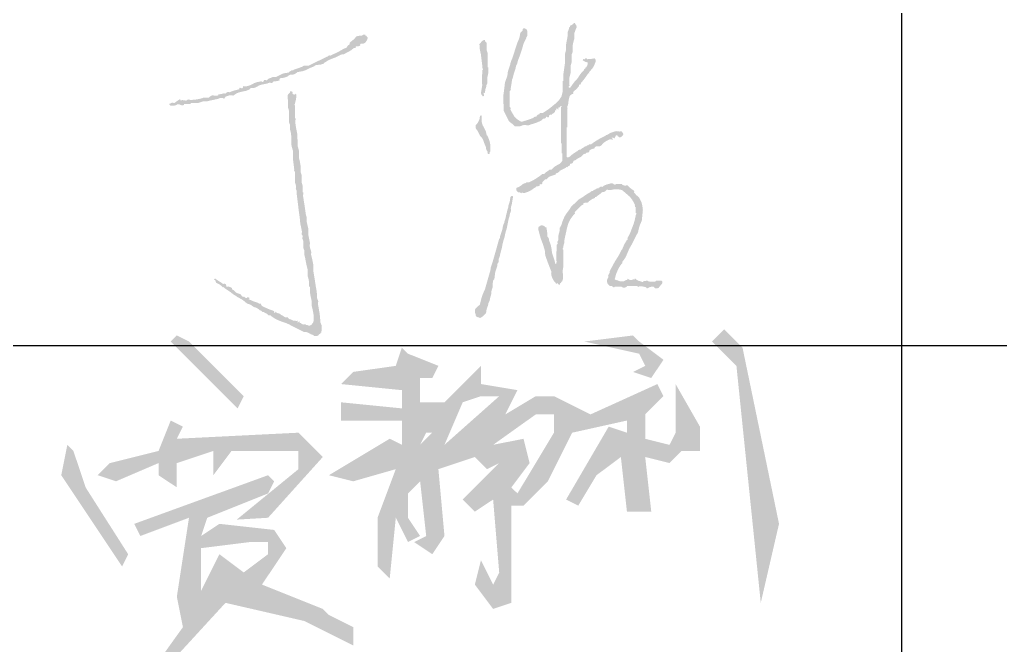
# Model space of a CAD drawing. Extents: x 84552 to 1115094, y -331058 to 102248.
# Drawn here: x 86682 to 87650, y 58136 to 58753 of the extents above; entities that cross this region are included whole.
import ezdxf

# ---------------------------------------------------------------- set-up
doc = ezdxf.new("R2010")
doc.units = 0
doc.header["$LTSCALE"] = 1000
doc.header["$MEASUREMENT"] = 0

msp = doc.modelspace()

# ---------------------------------------------------------------- hatches: boundary and pattern name
h = msp.add_hatch(color=256)
h.dxf.hatch_style = 1
h.paths.add_polyline_path([(86938.65, 58693.38), (86938.48, 58694.27), (86938.63, 58694.87), (86939.2, 58695.56), (86942.32, 58695.91), (86943.9, 58696.31), (86946.82, 58697.47), (86948.06, 58698.57), (86948.98, 58698.97), (86950.63, 58699.1), (86952.35, 58699.27), (86953.25, 58699.57), (86954.72, 58700.46), (86955.35, 58700.76), (86955.65, 58701), (86956.08, 58701.55), (86961.49, 58702.57), (86964.2, 58703.47), (86969.15, 58705.91), (86971.44, 58706.74), (86972.56, 58707.29), (86974.59, 58708.63), (86976.34, 58708.75), (86977.21, 58708.81), (86978.95, 58708.9), (86980.22, 58709.36), (86980.88, 58709.53), (86982.22, 58709.72), (86982.14, 58710.41), (86982.61, 58711.01), (86983.31, 58711.08), (86985.78, 58712.73), (86987.11, 58713.45), (86989.84, 58714.62), (86991.34, 58715.23), (86992.11, 58715.51), (86993.65, 58715.98), (86996.05, 58717.19), (86997.24, 58717.79), (86999.64, 58718.98), (87001.47, 58719.07), (87002.45, 58719.37), (87004, 58720.34), (87007.44, 58722.1), (87009.1, 58723.15), (87012.17, 58725.51), (87012.82, 58725.51), (87013.15, 58725.51), (87013.8, 58725.51), (87013.72, 58726.2), (87013.87, 58726.65), (87014.35, 58727.15), (87015.89, 58727.09), (87016.7, 58727.21), (87018.16, 58727.69), (87017.97, 58728.68), (87018.79, 58729.63), (87019.79, 58729.6), (87021.31, 58729.69), (87022.15, 58730.01), (87023.33, 58730.96), (87024.28, 58732.14), (87024.68, 58732.82), (87025.24, 58734.23), (87025.48, 58735.2), (87025.33, 58735.9), (87024.69, 58736.68), (87024.34, 58737.32), (87023.78, 58737.59), (87023.06, 58737.49), (87023.06, 58737.93), (87023.06, 58738.15), (87023.06, 58738.58), (87021.93, 58738.74), (87021.19, 58738.52), (87020.34, 58737.77), (87018.03, 58737.58), (87016.88, 58737.41), (87014.62, 58736.95), (87012.08, 58734.25), (87010.71, 58732.99), (87007.81, 58730.69), (87007.9, 58729.57), (87007.45, 58728.75), (87006.45, 58728.24), (87005.76, 58727.48), (87005.47, 58727.01), (87005.09, 58726.06), (87001.52, 58724.37), (86999.77, 58723.44), (86996.38, 58721.43), (86993.31, 58720.04), (86991.79, 58719.33), (86988.75, 58717.89), (86987.63, 58718.05), (86986.88, 58717.82), (86986.03, 58717.07), (86978.61, 58713.51), (86974.9, 58711.72), (86967.51, 58708.09), (86966.42, 58708.08), (86965.87, 58708.02), (86964.79, 58707.82), (86963.37, 58708.12), (86962.39, 58707.9), (86961.25, 58707), (86958.53, 58706.01), (86957.17, 58705.52), (86954.44, 58704.55), (86953.48, 58704.38), (86952.98, 58704.13), (86952.27, 58703.46), (86950.89, 58703.37), (86950.15, 58703.12), (86949, 58702.37), (86948.25, 58701.97), (86947.89, 58701.68), (86947.36, 58701.01), (86944.94, 58700.79), (86943.72, 58700.57), (86941.37, 58699.92), (86938.76, 58698.62), (86937.45, 58697.97), (86934.84, 58696.65), (86932.87, 58696.94), (86931.71, 58696.74), (86929.94, 58695.84), (86928.21, 58695.3), (86927.33, 58694.74), (86926.13, 58693.38), (86924.88, 58693.8), (86924.15, 58693.87), (86922.86, 58693.66), (86923.19, 58693.57), (86923.35, 58693.11), (86923.13, 58692.84), (86922.5, 58692.08), (86921.46, 58691.96), (86920.68, 58692.57), (86916.16, 58691.65), (86913.9, 58690.86), (86909.79, 58688.76), (86907.48, 58687.93), (86906.24, 58687.65), (86903.8, 58687.39), (86903.77, 58687.64), (86903.46, 58687.79), (86903.25, 58687.67), (86902.72, 58687.42), (86902.5, 58686.85), (86902.71, 58686.31), (86901.77, 58685.75), (86901.02, 58685.68), (86899.99, 58686.03), (86899.57, 58686.19), (86899.2, 58686.09), (86898.9, 58685.76), (86898.9, 58685.32), (86898.9, 58685.11), (86898.9, 58684.67), (86894.91, 58683.7), (86892.94, 58683.1), (86889.1, 58681.68), (86888.06, 58682.03), (86887.32, 58681.96), (86886.37, 58681.4), (86885.53, 58680.64), (86884.77, 58680.42), (86883.65, 58680.59), (86881.69, 58680.13), (86880.71, 58679.91), (86878.75, 58679.5), (86878.63, 58679.71), (86878.45, 58679.8), (86878.2, 58679.77), (86878.2, 58679.33), (86878.2, 58679.12), (86878.2, 58678.68), (86876.51, 58678.26), (86875.58, 58678.2), (86873.85, 58678.41), (86872.81, 58678.77), (86872.07, 58678.69), (86871.13, 58678.14), (86870.14, 58677.68), (86869.66, 58677.32), (86868.95, 58676.5), (86867.85, 58676.49), (86867.3, 58676.44), (86866.22, 58676.23), (86864.49, 58676.48), (86863.49, 58676.36), (86861.87, 58675.69), (86857.56, 58674.77), (86855.36, 58674.44), (86850.98, 58674.05), (86849.31, 58674.59), (86848.11, 58674.44), (86846.62, 58673.51), (86845.08, 58673.61), (86844.31, 58673.72), (86842.81, 58674.05), (86842.02, 58673.67), (86841.49, 58673.61), (86840.63, 58673.78), (86840.8, 58674.2), (86840.7, 58674.58), (86840.36, 58674.87), (86838.11, 58673.45), (86837.02, 58672.68), (86834.91, 58671.06), (86833.18, 58671.38), (86832.15, 58671.25), (86830.55, 58670.51), (86830.08, 58670.41), (86829.8, 58669.86), (86830.01, 58669.42), (86830.45, 58668.99), (86830.66, 58668.77), (86831.1, 58668.33), (86833.18, 58668.31), (86834.24, 58668.42), (86836.27, 58668.88), (86837.99, 58669.84), (86839.37, 58669.92), (86841.17, 58669.15), (86842.41, 58668.7), (86843.3, 58668.78), (86844.44, 58669.42), (86844.44, 58669.64), (86844.44, 58669.75), (86844.44, 58669.97), (86846.84, 58669.97), (86848.04, 58669.97), (86850.43, 58669.97), (86850.87, 58670.4), (86851.09, 58670.62), (86851.52, 58671.06), (86854.24, 58671.06), (86855.61, 58671.06), (86858.33, 58671.06), (86860.29, 58671.71), (86861.27, 58672.04), (86863.23, 58672.69), (86865.97, 58672.65), (86867.38, 58672.82), (86870.04, 58673.51), (86873.09, 58674.13), (86874.62, 58674.46), (86877.66, 58675.14), (86879.72, 58675.91), (86880.91, 58676.09), (86883.11, 58675.96), (86883.26, 58675.54), (86883.86, 58675.39), (86884.19, 58675.69), (86884.63, 58676.34), (86884.85, 58676.67), (86885.28, 58677.32), (86886.92, 58677.86), (86887.73, 58678.14), (86889.37, 58678.68), (86890.79, 58678.72), (86891.51, 58678.67), (86892.91, 58678.41), (86896.4, 58680.65), (86898.41, 58681.51), (86902.44, 58682.49), (86905.01, 58682.99), (86906.29, 58683.38), (86908.7, 58684.4), (86909.25, 58684.94), (86909.52, 58685.22), (86910.06, 58685.76), (86912.62, 58685.85), (86913.96, 58686.14), (86916.32, 58687.12), (86918.15, 58688.25), (86919.17, 58688.7), (86921.23, 58689.3), (86923.4, 58689.74), (86924.49, 58689.95), (86926.67, 58690.39), (86928.07, 58691.03), (86928.96, 58691.16), (86930.48, 58690.93), (86931.41, 58691.08), (86931.95, 58691.47), (86932.39, 58692.3), (86934.92, 58692.57), (86936.18, 58692.79)])
h.paths.add_polyline_path([(86955.24, 58644.8), (86954.72, 58647.64), (86954.27, 58650.88), (86954.22, 58652.55), (86954.44, 58655.81), (86954.23, 58655.81), (86953.9, 58655.81), (86953.9, 58661.04), (86953.9, 58663.65), (86953.9, 58668.88), (86953.48, 58669.03), (86953.33, 58669.63), (86953.63, 58669.97), (86954.42, 58672.98), (86954.75, 58674.51), (86955.26, 58677.59), (86955.27, 58678.7), (86955.15, 58679.29), (86954.72, 58680.31), (86953.81, 58679.52), (86952.75, 58679.42), (86951.72, 58680.04), (86951.39, 58680.13), (86951.23, 58680.59), (86951.45, 58680.86), (86951.45, 58681.64), (86951.09, 58682.19), (86950.36, 58682.49), (86949.62, 58682.72), (86949.1, 58682.64), (86948.45, 58682.22), (86948.79, 58682.14), (86948.94, 58681.67), (86948.73, 58681.4), (86948.02, 58680.49), (86947.63, 58680.05), (86946.82, 58679.23), (86946.5, 58678.18), (86946.44, 58677.59), (86946.55, 58676.5), (86946.99, 58672.82), (86947.04, 58670.94), (86946.82, 58667.25), (86947.26, 58665.72), (86947.47, 58664.96), (86947.91, 58663.43), (86947.91, 58658.86), (86947.91, 58656.57), (86947.91, 58652), (86948.35, 58650.91), (86948.56, 58650.36), (86949, 58649.27), (86948.82, 58646.21), (86948.99, 58644.6), (86949.82, 58641.65), (86950.25, 58637.31), (86950.31, 58635.11), (86950.09, 58630.76), (86950.63, 58628.12), (86950.96, 58626.81), (86951.72, 58624.22), (86951.72, 58621.17), (86951.72, 58619.65), (86951.72, 58616.6), (86951.83, 58615.73), (86951.88, 58615.29), (86951.99, 58614.42), (86952.43, 58610.94), (86952.65, 58609.19), (86953.08, 58605.71), (86952.88, 58604.59), (86953.12, 58603.81), (86953.9, 58602.99), (86953.9, 58598.85), (86953.9, 58596.78), (86953.9, 58592.64), (86954.34, 58591.11), (86954.55, 58590.35), (86954.99, 58588.83), (86954.64, 58587.11), (86954.77, 58586.05), (86955.53, 58584.47), (86955.53, 58583.16), (86955.53, 58582.51), (86955.53, 58581.2), (86955.64, 58580.33), (86955.7, 58579.9), (86955.81, 58579.03), (86956.24, 58575.54), (86956.46, 58573.8), (86956.89, 58570.31), (86957.11, 58568.35), (86957.22, 58567.37), (86957.44, 58565.41), (86957.88, 58562.36), (86958.09, 58560.84), (86958.53, 58557.79), (86958.92, 58553.4), (86959.25, 58551.21), (86960.16, 58546.9), (86960.6, 58544.76), (86960.65, 58543.62), (86960.43, 58541.45), (86960.87, 58540.8), (86961.09, 58540.47), (86961.52, 58539.82), (86961.13, 58537.88), (86961.26, 58536.72), (86962.07, 58534.92), (86962.07, 58532.08), (86962.07, 58530.67), (86962.07, 58527.84), (86962.5, 58526.75), (86962.72, 58526.2), (86963.16, 58525.11), (86963.07, 58522.05), (86963.24, 58520.47), (86963.97, 58517.49), (86964.81, 58512.89), (86965.3, 58510.59), (86966.42, 58506.05), (86966.42, 58503.66), (86966.42, 58502.46), (86966.42, 58500.06), (86967.31, 58496.87), (86967.59, 58495.2), (86967.79, 58491.89), (86967.61, 58490.77), (86967.84, 58490.02), (86968.6, 58489.17), (86968.6, 58486.99), (86968.6, 58485.9), (86968.6, 58483.73), (86969.24, 58480.46), (86969.57, 58478.82), (86970.24, 58475.56), (86970.15, 58472.49), (86970.32, 58470.91), (86971.05, 58467.93), (86971.9, 58463.74), (86972.18, 58461.59), (86972.41, 58457.31), (86972.02, 58455.06), (86971.46, 58453.87), (86969.96, 58452.14), (86968.56, 58451.3), (86967.38, 58451.22), (86965.88, 58451.87), (86965.15, 58451.89), (86964.7, 58452.11), (86964.25, 58452.69), (86962.63, 58452.38), (86961.64, 58452.51), (86960.16, 58453.23), (86959.67, 58453.85), (86959, 58454.04), (86958.26, 58453.77), (86958.53, 58454.38), (86958.44, 58454.93), (86957.98, 58455.41), (86957.44, 58454.86), (86957.17, 58454.59), (86956.62, 58454.05), (86956.52, 58454.81), (86956.46, 58455.19), (86956.3, 58456.31), (86955.68, 58455.94), (86954.93, 58455.87), (86953.9, 58456.22), (86952.31, 58456.23), (86951.44, 58456.48), (86950.09, 58457.31), (86948.51, 58457.65), (86947.69, 58458.09), (86946.55, 58459.22), (86946.46, 58459.55), (86946, 58459.71), (86945.73, 58459.49), (86944.22, 58459.57), (86943.37, 58459.9), (86942.19, 58460.85), (86940.44, 58461.74), (86939.6, 58462.3), (86938.11, 58463.58), (86936.97, 58463.54), (86936.31, 58463.74), (86935.38, 58464.39), (86934.95, 58464.83), (86934.73, 58465.05), (86934.3, 58465.48), (86934.3, 58464.94), (86934.3, 58464.67), (86934.3, 58464.12), (86933.86, 58464.12), (86933.64, 58464.12), (86933.21, 58464.12), (86932.99, 58464.67), (86933.22, 58465.23), (86933.75, 58465.48), (86928.88, 58467.23), (86926.47, 58468.21), (86921.77, 58470.38), (86920.93, 58471.2), (86920.57, 58471.74), (86920.14, 58472.83), (86918.86, 58472.91), (86918.17, 58473.17), (86917.14, 58473.92), (86913.45, 58475.06), (86911.63, 58475.78), (86908.16, 58477.46), (86908.69, 58477.71), (86908.91, 58478.28), (86908.7, 58478.82), (86907.9, 58479.2), (86907.38, 58479.26), (86906.52, 58479.1), (86906.42, 58478.62), (86905.87, 58478.35), (86905.43, 58478.55), (86904.68, 58478.95), (86904.33, 58479.25), (86903.8, 58479.91), (86902.83, 58479.67), (86902.13, 58479.82), (86901.35, 58480.46), (86900.51, 58481.76), (86899.79, 58482.34), (86898.35, 58482.91), (86896.66, 58483.39), (86895.81, 58483.87), (86894.54, 58485.09), (86893.65, 58486.07), (86893.05, 58486.49), (86891.82, 58486.99), (86891.73, 58488.02), (86891.34, 58488.64), (86890.46, 58489.17), (86889.45, 58489.41), (86888.95, 58489.57), (86888.01, 58489.99), (86887.15, 58489.81), (86886.62, 58489.88), (86885.83, 58490.26), (86886, 58491.14), (86885.85, 58491.74), (86885.28, 58492.44), (86884.64, 58492.58), (86884.31, 58492.63), (86883.65, 58492.71), (86883.09, 58492.31), (86882.23, 58492.6), (86882.02, 58493.26), (86879.56, 58494.68), (86878.36, 58495.44), (86876.03, 58497.07), (86875.48, 58497.61), (86874.49, 58497.47), (86874.12, 58496.8), (86873.91, 58496.68), (86873.81, 58496.49), (86873.85, 58496.25), (86874.53, 58496.33), (86874.98, 58496.18), (86875.48, 58495.71), (86875.71, 58494.4), (86876.23, 58493.64), (86877.39, 58492.98), (86879.64, 58491.75), (86880.72, 58490.96), (86882.56, 58489.17), (86883.28, 58489.3), (86883.86, 58489.01), (86884.19, 58488.35), (86888.01, 58485.91), (86889.87, 58484.6), (86893.45, 58481.82), (86894.85, 58481.11), (86895.53, 58480.66), (86896.72, 58479.64), (86900.9, 58477.46), (86902.9, 58476.12), (86906.52, 58473.11), (86908.44, 58472.54), (86909.39, 58472.15), (86911.15, 58471.2), (86912.36, 58470.14), (86913.14, 58469.72), (86914.69, 58469.29), (86916.56, 58468.45), (86917.47, 58467.89), (86919.05, 58466.57), (86920.26, 58466.04), (86920.85, 58465.63), (86921.77, 58464.67), (86922.52, 58464.93), (86923.18, 58464.74), (86923.68, 58464.12), (86925.49, 58463.37), (86926.37, 58462.78), (86927.76, 58461.4), (86928.89, 58461.55), (86929.63, 58461.33), (86930.48, 58460.58), (86934.17, 58458.11), (86936.17, 58457.05), (86940.29, 58455.41), (86945.22, 58453.7), (86947.64, 58452.65), (86952.27, 58450.23), (86956.41, 58448.18), (86958.48, 58447.14), (86962.61, 58445.06), (86964.15, 58445.12), (86964.96, 58445), (86966.42, 58444.52), (86967.77, 58443.83), (86968.43, 58443.45), (86969.69, 58442.61), (86970.9, 58442.43), (86971.55, 58442.1), (86972.41, 58441.25), (86974.25, 58440.91), (86975.34, 58441.03), (86977.04, 58441.79), (86977.44, 58442.58), (86978.07, 58442.94), (86978.95, 58442.88), (86978.82, 58443.6), (86979.12, 58444.18), (86979.77, 58444.52), (86980.21, 58447.32), (86980.27, 58448.77), (86980.04, 58451.6), (86979.6, 58452.69), (86979.39, 58453.23), (86978.95, 58454.32), (86978.46, 58460.45), (86978.08, 58463.51), (86977.04, 58469.57), (86976.61, 58471.93), (86976.56, 58473.17), (86976.77, 58475.56), (86976.34, 58476.65), (86976.12, 58477.19), (86975.68, 58478.28), (86975.44, 58483.1), (86975.16, 58485.51), (86974.32, 58490.26), (86973.4, 58496.37), (86972.91, 58499.42), (86971.87, 58505.51), (86971.87, 58507.9), (86971.87, 58509.1), (86971.87, 58511.5), (86971.12, 58515.45), (86970.69, 58517.41), (86969.69, 58521.3), (86969.87, 58523.71), (86969.69, 58525.01), (86968.88, 58527.29), (86968.44, 58529.43), (86968.39, 58530.57), (86968.6, 58532.74), (86967.96, 58536.01), (86967.64, 58537.64), (86966.97, 58540.91), (86966.97, 58543.3), (86966.97, 58544.5), (86966.97, 58546.9), (86966.33, 58549.73), (86966, 58551.15), (86965.34, 58553.97), (86965.48, 58556.82), (86965.31, 58558.32), (86964.52, 58561.05), (86963.7, 58566.94), (86963.27, 58569.88), (86962.34, 58575.76), (86961.9, 58578.56), (86961.84, 58580.01), (86962.07, 58582.84), (86961.85, 58582.84), (86961.52, 58582.84), (86961.52, 58585.23), (86961.52, 58586.43), (86961.52, 58588.83), (86961.09, 58590.35), (86960.87, 58591.11), (86960.43, 58592.64), (86960.43, 58595.47), (86960.43, 58596.89), (86960.43, 58599.72), (86960, 58601.03), (86959.78, 58601.68), (86959.35, 58602.99), (86959.35, 58605.38), (86959.35, 58606.58), (86959.35, 58608.98), (86958.83, 58612.27), (86958.5, 58613.91), (86957.71, 58617.14), (86957.71, 58619.98), (86957.71, 58621.39), (86957.71, 58624.22), (86957.28, 58625.75), (86957.06, 58626.51), (86956.62, 58628.04), (86956.62, 58630.87), (86956.62, 58632.28), (86956.62, 58635.12), (86956.4, 58635.12), (86956.08, 58635.12), (86956.08, 58637.29), (86956.08, 58638.38), (86956.08, 58640.56), (86955.51, 58643.39)])
h.paths.add_polyline_path([(87160.56, 58538.73), (87161.28, 58542.25), (87161.72, 58544), (87162.74, 58547.44), (87163.18, 58549.62), (87163.4, 58550.71), (87163.83, 58552.89), (87164.32, 58555.54), (87164.65, 58556.85), (87165.46, 58559.42), (87165.77, 58561.43), (87166.05, 58562.44), (87166.83, 58564.32), (87166.72, 58566.95), (87166.89, 58568.33), (87167.64, 58570.86), (87168.18, 58574.13), (87168.45, 58575.76), (87169, 58579.03), (87168.36, 58579.16), (87168.03, 58579.22), (87167.37, 58579.3), (87166.93, 58578.86), (87166.72, 58578.64), (87166.28, 58578.21), (87165.83, 58574.78), (87165.44, 58573.06), (87164.38, 58569.77), (87164.18, 58567.98), (87163.95, 58567.08), (87163.29, 58565.41), (87163.01, 58563.64), (87162.79, 58562.75), (87162.2, 58561.05), (87161.74, 58558.4), (87161.41, 58557.08), (87160.56, 58554.52), (87160.33, 58553.16), (87160.1, 58552.48), (87159.47, 58551.25), (87158.92, 58549.32), (87158.7, 58548.33), (87158.39, 58546.35), (87157.51, 58543.74), (87157.08, 58542.43), (87156.21, 58539.82), (87156.06, 58538.45), (87155.82, 58537.73), (87155.12, 58536.55), (87152.74, 58528.05), (87151.54, 58523.8), (87149.13, 58515.31), (87148.26, 58512.7), (87147.82, 58511.39), (87146.95, 58508.78), (87146.63, 58506.23), (87146.36, 58504.96), (87145.59, 58502.51), (87143.88, 58496.4), (87143.01, 58493.35), (87141.23, 58487.27), (87138.99, 58482.08), (87138.05, 58479.38), (87136.6, 58473.92), (87136.36, 58472.37), (87135.76, 58471.48), (87134.42, 58470.66), (87133.22, 58469.35), (87132.62, 58468.7), (87131.43, 58467.39), (87131.29, 58465.42), (87131.41, 58464.38), (87131.97, 58462.49), (87132.24, 58461.03), (87132.85, 58460.19), (87134.15, 58459.49), (87135.08, 58459.45), (87135.6, 58459.26), (87136.33, 58458.68), (87138.98, 58460.4), (87140.23, 58461.48), (87142.32, 58463.85), (87142.76, 58466.85), (87143.15, 58468.36), (87144.23, 58471.2), (87144.61, 58473.23), (87144.95, 58474.25), (87145.86, 58476.1), (87146.4, 58478.74), (87146.73, 58480.05), (87147.49, 58482.64), (87147.61, 58485.3), (87147.89, 58486.68), (87148.86, 58489.17), (87148.82, 58492.01), (87148.93, 58493.45), (87149.4, 58496.25), (87149.84, 58496.69), (87150.05, 58496.9), (87150.49, 58497.34), (87150.83, 58499.95), (87150.99, 58501.26), (87151.31, 58503.87), (87152.18, 58506.49), (87152.61, 58507.8), (87153.48, 58510.41), (87153.55, 58512.03), (87153.88, 58512.92), (87154.85, 58514.22), (87154.7, 58516.2), (87154.88, 58517.3), (87155.66, 58519.12), (87156.42, 58522.63), (87156.86, 58524.38), (87157.84, 58527.84), (87158.66, 58532.25), (87159.21, 58534.45)])
h.paths.add_polyline_path([(87218.56, 58509.86), (87218.56, 58516.4), (87218.56, 58519.67), (87218.56, 58526.2), (87217.98, 58526.51), (87217.84, 58527.35), (87218.29, 58527.84), (87218.64, 58530.05), (87218.91, 58531.16), (87219.65, 58533.28), (87219.61, 58535.47), (87219.72, 58536.59), (87220.19, 58538.73), (87220.96, 58542.21), (87221.34, 58543.95), (87222.1, 58547.44), (87223.04, 58551.04), (87223.71, 58552.82), (87225.37, 58556.15), (87227.11, 58558.63), (87228.04, 58559.83), (87230, 58562.14), (87229.82, 58562.78), (87229.89, 58563.23), (87230.27, 58563.78), (87232.77, 58566.28), (87234.03, 58567.53), (87236.53, 58570.04), (87237.19, 58570.36), (87237.51, 58570.52), (87238.16, 58570.86), (87238.08, 58571.55), (87238.56, 58572.15), (87239.25, 58572.22), (87239.74, 58572.7), (87240.2, 58572.86), (87240.89, 58572.76), (87242.2, 58572.73), (87243.04, 58573.11), (87243.88, 58574.12), (87246.04, 58575.63), (87247.2, 58576.3), (87249.6, 58577.39), (87249.6, 58577.83), (87249.6, 58578.04), (87249.6, 58578.48), (87250.35, 58578.22), (87251.01, 58578.41), (87251.51, 58579.03), (87253.89, 58580.63), (87255.04, 58581.51), (87257.22, 58583.38), (87258.2, 58583.14), (87258.9, 58583.29), (87259.67, 58583.93), (87260.33, 58584.58), (87260.66, 58584.91), (87261.31, 58585.56), (87263.14, 58585.29), (87264.08, 58585.23), (87265.94, 58585.29), (87268.07, 58585.77), (87269.19, 58585.88), (87271.38, 58585.83), (87273.48, 58585.75), (87274.54, 58585.58), (87276.56, 58585.02), (87279.74, 58582.32), (87281.32, 58580.96), (87284.45, 58578.21), (87286.64, 58575.2), (87287.63, 58573.61), (87289.35, 58570.31), (87289.01, 58569.48), (87289.21, 58568.71), (87289.9, 58568.13), (87289.9, 58565.96), (87289.9, 58564.87), (87289.9, 58562.69), (87290.48, 58562.38), (87290.62, 58561.54), (87290.17, 58561.05), (87288.87, 58555.06), (87287.99, 58552.08), (87285.81, 58546.35), (87284.45, 58542.75), (87283.62, 58540.99), (87281.73, 58537.64), (87281.99, 58536.89), (87281.8, 58536.23), (87281.19, 58535.73), (87279.32, 58532.7), (87278.5, 58531.11), (87277.1, 58527.84), (87276.82, 58527.1), (87276.58, 58526.74), (87276.01, 58526.2), (87274.92, 58524.02), (87274.38, 58522.93), (87273.29, 58520.76), (87269.42, 58514.6), (87267.61, 58511.43), (87264.3, 58504.96), (87264.06, 58503.32), (87263.69, 58502.46), (87262.67, 58501.15), (87263.06, 58499.77), (87262.91, 58498.81), (87262.13, 58497.61), (87261.79, 58497.53), (87261.64, 58497.06), (87261.85, 58496.8), (87261.59, 58495.06), (87261.72, 58494.06), (87262.4, 58492.44), (87263.27, 58491.57), (87263.7, 58491.13), (87264.58, 58490.26), (87265.8, 58490.46), (87266.62, 58490.24), (87267.57, 58489.44), (87268.06, 58488.99), (87268.89, 58489.13), (87269.2, 58489.72), (87271.82, 58489.72), (87273.13, 58489.72), (87275.74, 58489.72), (87277.45, 58488.76), (87278.83, 58488.68), (87280.64, 58489.44), (87280.98, 58489.64), (87281.13, 58489.87), (87281.19, 58490.26), (87285.32, 58490.26), (87287.39, 58490.26), (87291.53, 58490.26), (87291.84, 58489.68), (87292.68, 58489.54), (87293.17, 58489.99), (87296.02, 58490), (87297.47, 58489.83), (87300.25, 58489.17), (87300.37, 58488.57), (87300.73, 58488.21), (87301.33, 58488.08), (87303.63, 58489.28), (87305.01, 58489.63), (87307.6, 58489.72), (87308.25, 58489.06), (87308.58, 58488.74), (87309.23, 58488.08), (87310.55, 58487.98), (87311.28, 58488.1), (87312.5, 58488.63), (87313.9, 58490.38), (87314.61, 58491.25), (87316.04, 58492.98), (87316.29, 58494.06), (87316.14, 58494.81), (87315.49, 58495.71), (87313.31, 58495.71), (87312.23, 58495.71), (87310.05, 58495.71), (87309.61, 58495.27), (87309.39, 58495.05), (87308.96, 58494.62), (87306.34, 58494.73), (87305.04, 58494.79), (87302.42, 58494.89), (87301.53, 58495.55), (87300.78, 58495.7), (87299.7, 58495.43), (87298.93, 58495.37), (87298.55, 58495.32), (87297.79, 58495.16), (87297.16, 58494.41), (87296.13, 58494.29), (87295.34, 58494.89), (87293.53, 58495.3), (87292.62, 58495.64), (87290.99, 58496.52), (87290.23, 58497.22), (87289.76, 58497.51), (87288.81, 58497.88), (87288.81, 58497.45), (87288.81, 58497.23), (87288.81, 58496.8), (87288.16, 58496.93), (87287.83, 58496.99), (87287.18, 58497.07), (87286.85, 58496.74), (87286.69, 58496.58), (87286.36, 58496.25), (87284.91, 58496.21), (87284.11, 58496.4), (87282.82, 58497.07), (87282.53, 58497.41), (87282.15, 58497.51), (87281.73, 58497.34), (87281.73, 58496.9), (87281.73, 58496.69), (87281.73, 58496.25), (87280.35, 58496.22), (87279.58, 58495.96), (87278.46, 58495.16), (87275.84, 58494.89), (87274.4, 58495.07), (87271.93, 58495.98), (87270.78, 58496.21), (87270.2, 58496.44), (87269.2, 58497.07), (87270.43, 58501.66), (87271.26, 58503.93), (87273.29, 58508.23), (87274.55, 58510.29), (87275.27, 58511.29), (87276.83, 58513.13), (87276.57, 58513.88), (87276.76, 58514.54), (87277.37, 58515.04), (87279.47, 58517.97), (87280.37, 58519.59), (87281.73, 58522.93), (87283.17, 58526.29), (87283.99, 58527.94), (87285.81, 58531.1), (87286.9, 58533.28), (87287.45, 58534.37), (87288.54, 58536.55), (87289.87, 58539.21), (87290.58, 58540.52), (87292.08, 58543.08), (87293.24, 58547.98), (87294.01, 58550.4), (87295.89, 58555.06), (87296.08, 58555.92), (87296.13, 58556.36), (87296.16, 58557.24), (87296.49, 58560.51), (87296.65, 58562.14), (87296.98, 58565.41), (87296.62, 58568.49), (87296.34, 58570.02), (87295.62, 58573.03), (87294.64, 58575), (87294.15, 58575.98), (87293.17, 58577.94), (87291.04, 58579.72), (87290.05, 58580.71), (87288.26, 58582.84), (87288.49, 58583.74), (87288.21, 58584.48), (87287.45, 58585.02), (87285.02, 58586.8), (87283.86, 58587.79), (87281.73, 58589.92), (87279.68, 58589.54), (87278.48, 58589.67), (87276.23, 58590.6), (87276.28, 58591.01), (87273.89, 58591.01), (87272.69, 58591.01), (87270.29, 58591.01), (87269.97, 58590.43), (87269.15, 58590.29), (87268.66, 58590.73), (87266.97, 58591.75), (87265.63, 58591.9), (87263.76, 58591.28), (87261.76, 58590.75), (87260.77, 58590.42), (87258.86, 58589.64), (87258.14, 58589.18), (87257.81, 58588.9), (87257.22, 58588.28), (87256.05, 58588.61), (87255.21, 58588.46), (87254.23, 58587.74), (87253.6, 58587.44), (87253.29, 58587.2), (87252.87, 58586.65), (87252.12, 58586.91), (87251.46, 58586.72), (87250.96, 58586.1), (87249.45, 58585.56), (87248.71, 58585.16), (87247.42, 58584.2), (87246.46, 58584.03), (87245.95, 58583.78), (87245.24, 58583.11), (87242.11, 58581.29), (87240.58, 58580.3), (87237.62, 58578.21), (87234.16, 58576.15), (87232.52, 58574.85), (87229.72, 58571.95), (87227.29, 58569.93), (87226.19, 58568.66), (87224.55, 58565.96), (87221.16, 58561.42), (87219.7, 58558.9), (87217.47, 58553.7), (87216.76, 58551.06), (87216.19, 58549.76), (87214.75, 58547.44), (87214.81, 58545.02), (87214.64, 58543.76), (87213.93, 58541.45), (87213.5, 58539.31), (87213.44, 58538.17), (87213.66, 58536), (87213.22, 58535.13), (87213.01, 58534.7), (87212.57, 58533.83), (87213, 58532.8), (87212.81, 58531.89), (87212.03, 58531.1), (87212.03, 58528.49), (87212.03, 58527.18), (87212.03, 58524.57), (87211.48, 58524.57), (87211.48, 58520.87), (87211.48, 58519.01), (87211.48, 58515.31), (87211.9, 58515.15), (87212.05, 58514.56), (87211.75, 58514.22), (87211.81, 58513.56), (87211.75, 58513.19), (87211.48, 58512.59), (87211.04, 58512.59), (87210.83, 58512.59), (87210.39, 58512.59), (87210.23, 58514.14), (87210.06, 58514.92), (87209.57, 58516.4), (87208.7, 58519.01), (87208.27, 58520.32), (87207.4, 58522.93), (87206.73, 58528.15), (87206.12, 58530.76), (87204.4, 58535.73), (87204.21, 58537.28), (87203.82, 58538.12), (87202.77, 58539.27), (87202.62, 58543), (87202.4, 58544.87), (87201.68, 58548.53), (87200.96, 58548.4), (87200.38, 58548.7), (87200.04, 58549.35), (87198.65, 58550.05), (87197.79, 58550.24), (87196.23, 58550.16), (87196.21, 58549.92), (87195.9, 58549.77), (87195.69, 58549.89), (87194.39, 58548.94), (87193.86, 58547.96), (87193.78, 58546.35), (87194.68, 58543.09), (87195.11, 58541.46), (87195.96, 58538.18), (87197.99, 58532.69), (87198.92, 58529.91), (87200.59, 58524.3), (87200.57, 58521.99), (87200.74, 58520.79), (87201.41, 58518.58), (87203.42, 58513.11), (87204.46, 58510.39), (87206.58, 58504.96), (87206.51, 58502.55), (87206.69, 58501.29), (87207.4, 58498.97), (87208.82, 58496.17), (87209.71, 58494.83), (87211.75, 58492.44), (87212, 58492.97), (87212.57, 58493.2), (87213.11, 58492.98), (87213.11, 58492.55), (87213.11, 58492.33), (87213.11, 58491.89), (87214, 58492.07), (87214.6, 58491.92), (87215.29, 58491.35), (87215.07, 58492.25), (87215.34, 58493), (87216.11, 58493.53), (87216.51, 58494.28), (87216.8, 58494.63), (87217.47, 58495.16), (87218.12, 58497.27), (87218.29, 58498.4), (87218.29, 58500.61), (87217.89, 58504.29), (87217.95, 58506.21)])
h.paths.add_polyline_path([(87197.92, 58593.2), (87198.68, 58593.73), (87199.55, 58594.6), (87199.99, 58595.04), (87200.86, 58595.91), (87201.67, 58595.72), (87202.35, 58596.01), (87202.77, 58596.72), (87204.5, 58598.15), (87205.54, 58598.73), (87207.67, 58599.45), (87208.98, 58599.88), (87209.63, 58600.1), (87210.94, 58600.54), (87210.94, 58600.86), (87210.94, 58601.35), (87212.88, 58602.19), (87213.81, 58602.84), (87215.29, 58604.35), (87217.47, 58605.44), (87218.56, 58605.98), (87220.74, 58607.07), (87221.08, 58607.27), (87221.23, 58607.5), (87221.28, 58607.89), (87222.03, 58607.62), (87222.69, 58607.81), (87223.19, 58608.43), (87223.86, 58609), (87224.27, 58609.23), (87225.09, 58609.52), (87225.02, 58610.21), (87225.17, 58610.65), (87225.64, 58611.15), (87226.95, 58611.38), (87227.7, 58611.91), (87228.36, 58613.06), (87228.36, 58613.39), (87228.36, 58613.88), (87230.23, 58614.59), (87231.14, 58615.1), (87232.72, 58616.33), (87235.51, 58617.7), (87236.85, 58618.69), (87238.98, 58620.96), (87239.79, 58620.77), (87240.47, 58621.06), (87240.89, 58621.77), (87242.08, 58622.11), (87242.68, 58622.27), (87243.88, 58622.59), (87244.18, 58623.95), (87244.8, 58624.72), (87246.06, 58625.31), (87247.45, 58625.84), (87248.16, 58626.05), (87249.6, 58626.4), (87249.52, 58627.09), (87249.67, 58627.54), (87250.14, 58628.04), (87250.96, 58628.21), (87251.78, 58628.31), (87253.57, 58628.19), (87254.61, 58628.45), (87256.14, 58629.4), (87258.48, 58631.89), (87259.92, 58632.98), (87262.94, 58634.57), (87264.05, 58635.12), (87264.7, 58635.3), (87265.94, 58635.39), (87266.4, 58634.92), (87267.11, 58634.92), (87267.57, 58635.39), (87267.03, 58635.93), (87266.75, 58636.2), (87266.21, 58636.75), (87267.32, 58636.78), (87267.92, 58636.66), (87268.93, 58636.2), (87269.49, 58637.29), (87269.76, 58637.83), (87270.29, 58638.93), (87271.04, 58639.19), (87271.7, 58639), (87272.2, 58638.38), (87272.83, 58638.09), (87273.14, 58637.85), (87273.56, 58637.29), (87274.7, 58637.26), (87275.35, 58637.46), (87276.28, 58638.11), (87276.72, 58638.55), (87276.94, 58638.76), (87277.37, 58639.2), (87277.66, 58640.27), (87277.5, 58641.04), (87276.83, 58641.92), (87276.3, 58642.8), (87275.67, 58643.19), (87274.65, 58643.28), (87274.49, 58642.86), (87273.9, 58642.71), (87273.56, 58643.01), (87270.94, 58643.32), (87269.49, 58643.13), (87267.03, 58642.2), (87264.94, 58641.52), (87263.92, 58641.01), (87262.13, 58639.74), (87261.17, 58639.58), (87260.66, 58639.32), (87259.95, 58638.66), (87257.77, 58637.57), (87256.68, 58637.02), (87254.5, 58635.93), (87250.91, 58633.81), (87249.16, 58632.66), (87245.79, 58630.21), (87244.66, 58630.37), (87243.92, 58630.15), (87243.07, 58629.4), (87242.11, 58629.23), (87241.6, 58628.98), (87240.89, 58628.31), (87239.93, 58628.14), (87239.42, 58627.89), (87238.71, 58627.22), (87237.31, 58626.51), (87236.64, 58626.06), (87235.44, 58625.04), (87234.13, 58624.89), (87233.42, 58624.56), (87232.45, 58623.68), (87229.01, 58621.53), (87227.36, 58620.32), (87224.28, 58617.69), (87223.51, 58617.58), (87223.13, 58617.53), (87222.37, 58617.42), (87222.25, 58617.63), (87222.07, 58617.72), (87221.83, 58617.69), (87221.83, 58629.45), (87221.83, 58635.33), (87221.83, 58647.1), (87222.37, 58647.1), (87222.37, 58654.28), (87222.37, 58657.88), (87222.37, 58665.07), (87222.61, 58665.09), (87222.77, 58665.4), (87222.64, 58665.61), (87222.38, 58667.13), (87222.51, 58668.04), (87223.19, 58669.42), (87223.58, 58672.6), (87223.86, 58674.19), (87224.55, 58677.32), (87225.65, 58678.92), (87226.55, 58679.63), (87228.36, 58680.31), (87228.21, 58681.44), (87228.43, 58682.18), (87229.18, 58683.04), (87231.24, 58684.66), (87232.19, 58685.61), (87233.81, 58687.67), (87233.91, 58688.82), (87234.83, 58689.62), (87235.99, 58689.57), (87235.72, 58690.32), (87235.91, 58690.98), (87236.53, 58691.48), (87239.3, 58694.95), (87240.61, 58696.76), (87243.07, 58700.46), (87243.5, 58700.46), (87243.72, 58700.46), (87244.15, 58700.46), (87243.93, 58701.37), (87244.21, 58702.11), (87244.97, 58702.64), (87247.69, 58705.97), (87248.83, 58707.91), (87250.42, 58711.9), (87250.54, 58712.88), (87250.48, 58713.42), (87250.14, 58714.35), (87249.82, 58714.68), (87249.65, 58714.84), (87249.33, 58715.17), (87246.41, 58714.71), (87244.93, 58714.54), (87241.98, 58714.35), (87241.64, 58715), (87241.06, 58715.29), (87240.34, 58715.17), (87239.77, 58714.47), (87238.99, 58714.28), (87238.16, 58714.62), (87237.78, 58713.83), (87237.72, 58713.31), (87237.83, 58712.73), (87238.44, 58712.93), (87238.71, 58712.72), (87240.03, 58711.78), (87240.91, 58711.47), (87242.52, 58711.36), (87242.43, 58709.32), (87242.13, 58708.24), (87241.16, 58706.45), (87240.51, 58706.12), (87240.22, 58705.54), (87240.34, 58704.82), (87239.65, 58704.9), (87239.05, 58704.42), (87238.98, 58703.73), (87236.2, 58700.7), (87234.93, 58699.04), (87232.72, 58695.56), (87229.57, 58692.04), (87228.08, 58690.17), (87225.37, 58686.31), (87224.82, 58686.31), (87224.55, 58686.31), (87224.01, 58686.31), (87223.78, 58687.21), (87224.06, 58687.95), (87224.82, 58688.48), (87224.95, 58688.69), (87224.79, 58689), (87224.55, 58689.03), (87224.55, 58691.86), (87224.55, 58693.28), (87224.55, 58696.11), (87224.99, 58697.85), (87225.2, 58698.72), (87225.64, 58700.46), (87225.64, 58703.3), (87225.64, 58704.71), (87225.64, 58707.54), (87226.07, 58709.07), (87226.29, 58709.83), (87226.73, 58711.36), (87226.73, 58714.4), (87226.73, 58715.93), (87226.73, 58718.98), (87227.16, 58720.07), (87227.38, 58720.61), (87227.82, 58721.7), (87227.82, 58724.32), (87227.82, 58725.62), (87227.82, 58728.24), (87228.36, 58730.88), (87228.69, 58732.19), (87229.45, 58734.77), (87229.45, 58736.95), (87229.45, 58738.04), (87229.45, 58740.22), (87230.01, 58741.74), (87230.28, 58742.5), (87230.81, 58744.03), (87231.49, 58745.41), (87231.62, 58746.32), (87231.36, 58747.84), (87230.62, 58748.56), (87230.32, 58749.04), (87230, 58750.02), (87229.28, 58750.14), (87228.69, 58749.85), (87228.36, 58749.2), (87227.09, 58748.38), (87226.43, 58748), (87225.09, 58747.3), (87225.22, 58746.58), (87224.93, 58746), (87224.28, 58745.66), (87223.89, 58743.88), (87223.61, 58742.99), (87222.92, 58741.31), (87222.69, 58737.14), (87222.41, 58735.05), (87221.56, 58730.96), (87221.11, 58728.16), (87221.06, 58726.71), (87221.28, 58723.88), (87220.85, 58722.14), (87220.63, 58721.27), (87220.19, 58719.52), (87220.19, 58716.15), (87220.19, 58714.46), (87220.19, 58711.08), (87220.08, 58710.32), (87220.03, 58709.94), (87219.92, 58709.18), (87219.49, 58706.13), (87219.27, 58704.6), (87218.83, 58701.55), (87218.72, 58700.79), (87218.67, 58700.41), (87218.56, 58699.65), (87218.56, 58696.92), (87218.56, 58695.56), (87218.56, 58692.84), (87218.02, 58692.84), (87218.02, 58688.92), (87218.02, 58686.96), (87218.02, 58683.04), (87217.49, 58680.85), (87217.22, 58679.77), (87216.65, 58677.59), (87214.48, 58674.21), (87213.13, 58672.63), (87210.12, 58669.97), (87205.6, 58666.27), (87203.25, 58664.52), (87198.41, 58661.25), (87197.1, 58661.25), (87196.45, 58661.25), (87195.14, 58661.25), (87195.14, 58660.82), (87195.14, 58660.6), (87195.14, 58660.17), (87193.46, 58659.56), (87192.62, 58658.91), (87191.6, 58657.44), (87190.43, 58657.53), (87189.67, 58657.22), (87188.88, 58656.35), (87185.02, 58654.88), (87183.05, 58654.22), (87179.08, 58653.09), (87178.16, 58652.72), (87177.6, 58652.66), (87176.63, 58652.81), (87173.76, 58654.52), (87172.41, 58655.59), (87170.09, 58657.99), (87168.55, 58660.59), (87167.79, 58661.9), (87166.28, 58664.52), (87166.71, 58665.55), (87166.53, 58666.46), (87165.74, 58667.25), (87165.74, 58673.56), (87165.74, 58676.72), (87165.74, 58683.04), (87166.5, 58683.57), (87166.77, 58684.31), (87166.55, 58685.22), (87166.99, 58687.83), (87167.21, 58689.14), (87167.64, 58691.75), (87167.81, 58693.54), (87168.04, 58694.45), (87168.73, 58696.11), (87169.66, 58699.85), (87170.21, 58701.71), (87171.45, 58705.36), (87171.84, 58707.4), (87172.18, 58708.41), (87173.09, 58710.27), (87173.72, 58712.95), (87174.16, 58714.28), (87175.27, 58716.8), (87176.36, 58720.07), (87176.9, 58721.7), (87177.99, 58724.97), (87179.1, 58729.03), (87179.88, 58731.03), (87181.8, 58734.77), (87182.09, 58735.96), (87182.39, 58736.55), (87183.16, 58737.49), (87182.93, 58739.44), (87182.88, 58740.43), (87182.89, 58742.4), (87182.42, 58743.46), (87181.97, 58743.97), (87180.98, 58744.57), (87179.9, 58744.83), (87179.16, 58744.68), (87178.26, 58744.03), (87178.49, 58743.13), (87178.21, 58742.38), (87177.45, 58741.85), (87176.9, 58741.31), (87176.63, 58741.03), (87176.08, 58740.49), (87175.39, 58736.34), (87174.77, 58734.27), (87173.09, 58730.42), (87172.22, 58727.8), (87171.78, 58726.49), (87170.91, 58723.88), (87170.69, 58723.01), (87170.58, 58722.57), (87170.37, 58721.7), (87169.49, 58719.09), (87169.06, 58717.78), (87168.19, 58715.17), (87167.04, 58712.66), (87166.6, 58711.32), (87166.01, 58708.63), (87165.14, 58706.02), (87164.7, 58704.71), (87163.83, 58702.1), (87163.38, 58698.53), (87162.93, 58696.74), (87161.65, 58693.38), (87161.02, 58691.26), (87160.8, 58690.15), (87160.56, 58687.94), (87160.13, 58684.45), (87159.91, 58682.71), (87159.47, 58679.23), (87159.37, 58678.35), (87159.31, 58677.92), (87159.2, 58677.05), (87159.2, 58674.22), (87159.2, 58672.8), (87159.2, 58669.97), (87159.42, 58669.97), (87159.75, 58669.97), (87159.75, 58667.35), (87159.75, 58666.05), (87159.75, 58663.43), (87159.86, 58663.22), (87159.91, 58663.11), (87160.02, 58662.89), (87161.54, 58659.84), (87162.31, 58658.31), (87163.83, 58655.26), (87164.89, 58653.21), (87165.74, 58652.23), (87167.64, 58650.91), (87168.84, 58649.82), (87169.44, 58649.27), (87170.64, 58648.19), (87172.82, 58648.19), (87173.91, 58648.19), (87176.08, 58648.19), (87178.35, 58649.07), (87179.64, 58649.31), (87182.07, 58649.27), (87182.1, 58649.03), (87182.41, 58648.88), (87182.62, 58649), (87184.07, 58649.09), (87184.82, 58649.26), (87186.16, 58649.82), (87190.38, 58651.09), (87192.47, 58651.86), (87196.5, 58653.63), (87197.38, 58654.5), (87197.81, 58654.94), (87198.68, 58655.81), (87199.85, 58655.73), (87200.62, 58656.03), (87201.41, 58656.9), (87201.65, 58657.4), (87202.35, 58657.54), (87202.77, 58657.17), (87203.31, 58656.79), (87204.01, 58656.91), (87204.4, 58657.44), (87204.49, 58658.47), (87204.88, 58659.09), (87205.76, 58659.62), (87206.57, 58659.43), (87207.25, 58659.72), (87207.67, 58660.44), (87208.9, 58661.1), (87209.48, 58661.56), (87210.39, 58662.62), (87210.39, 58663.16), (87210.39, 58663.43), (87210.39, 58663.98), (87211.02, 58663.78), (87211.49, 58663.86), (87212.03, 58664.25), (87211.49, 58664.5), (87211.27, 58665.07), (87211.48, 58665.61), (87212.13, 58665.61), (87212.46, 58665.61), (87213.11, 58665.61), (87212.87, 58665.19), (87213.17, 58664.57), (87213.66, 58664.52), (87213.66, 58665.39), (87213.66, 58665.83), (87213.66, 58666.7), (87214.38, 58666.58), (87214.96, 58666.87), (87215.29, 58667.52), (87215.75, 58667.98), (87216.47, 58667.98), (87216.93, 58667.52), (87216.75, 58667.2), (87216.38, 58667.25), (87216.38, 58652.87), (87216.38, 58645.68), (87216.38, 58631.3), (87216.6, 58631.3), (87216.93, 58631.3), (87216.93, 58627.38), (87216.93, 58625.42), (87216.93, 58621.5), (87217.14, 58621.5), (87217.47, 58621.5), (87217.47, 58618.45), (87217.47, 58616.93), (87217.47, 58613.88), (87215.67, 58611.74), (87214.5, 58610.81), (87212.03, 58609.52), (87209.67, 58608.02), (87208.56, 58607.13), (87206.58, 58605.16), (87205.45, 58605.32), (87204.71, 58605.1), (87203.86, 58604.35), (87201.96, 58603.15), (87201.06, 58602.42), (87199.5, 58600.81), (87198.56, 58601.16), (87197.75, 58600.98), (87197.05, 58600.26), (87192.17, 58596.84), (87189.58, 58595.3), (87184.25, 58592.64), (87182.93, 58592.89), (87182.04, 58592.67), (87180.98, 58591.82), (87179.68, 58591.67), (87178.97, 58591.34), (87177.99, 58590.46), (87175.83, 58588.95), (87174.67, 58588.29), (87172.27, 58587.19), (87172.13, 58586.55), (87172.08, 58586.22), (87172, 58585.56), (87172.66, 58584.33), (87173.12, 58583.75), (87174.18, 58582.84), (87175.35, 58582.92), (87176.11, 58582.61), (87176.9, 58581.75), (87177.53, 58582.51), (87178.57, 58582.62), (87179.35, 58582.02), (87183.86, 58583.43), (87186.08, 58584.51), (87189.97, 58587.19), (87190.9, 58587.57), (87191.36, 58587.96), (87191.88, 58588.83), (87193.2, 58588.83), (87193.89, 58588.94), (87195.14, 58589.37), (87195.07, 58590.06), (87195.22, 58590.5), (87195.69, 58591.01), (87196.57, 58590.83), (87197.17, 58590.98), (87197.87, 58591.55), (87197.64, 58592.45)])
h.paths.add_polyline_path([(87143.95, 58638.11), (87143.66, 58638.74), (87143.42, 58639.05), (87142.86, 58639.47), (87142.28, 58642.41), (87141.77, 58643.88), (87140.41, 58646.55), (87139.1, 58648.9), (87138.6, 58650.2), (87137.96, 58652.81), (87137.96, 58655.32), (87137.96, 58656.57), (87137.96, 58659.08), (87137.46, 58658.6), (87137.01, 58658.45), (87136.33, 58658.53), (87135.96, 58655.7), (87135.5, 58654.25), (87134.15, 58651.73), (87133.4, 58650.55), (87132.96, 58649.99), (87131.97, 58649), (87131.92, 58647.07), (87132.25, 58645.97), (87133.33, 58644.37), (87133.55, 58644.16), (87133.88, 58643.83), (87134.97, 58641.65), (87135.51, 58640.56), (87136.6, 58638.38), (87138.24, 58636.69), (87138.94, 58635.65), (87139.87, 58633.48), (87140.58, 58631.25), (87141.02, 58630.14), (87142.05, 58628.04), (87142.25, 58626.12), (87142.54, 58625.13), (87143.41, 58623.41), (87143.74, 58623.32), (87143.9, 58622.86), (87143.68, 58622.59), (87143.76, 58621.93), (87143.82, 58621.6), (87143.95, 58620.96), (87144.84, 58620.78), (87145.44, 58620.93), (87146.13, 58621.5), (87145.76, 58622.08), (87146.03, 58622.9), (87146.68, 58623.14), (87146.68, 58625.53), (87146.68, 58626.73), (87146.68, 58629.13), (87145.91, 58632.8), (87145.36, 58634.63)])
h.paths.add_polyline_path([(87143.41, 58695.56), (87143.85, 58697.52), (87144.06, 58698.5), (87144.5, 58700.46), (87144.5, 58702.86), (87144.5, 58704.06), (87144.5, 58706.45), (87144.28, 58706.45), (87143.95, 58706.45), (87143.95, 58711.9), (87143.95, 58714.62), (87143.95, 58720.07), (87143.52, 58721.38), (87143.3, 58722.03), (87142.86, 58723.34), (87142.86, 58726.17), (87142.86, 58727.58), (87142.86, 58730.42), (87142.3, 58731.15), (87141.97, 58731.49), (87141.23, 58732.05), (87141.23, 58732.48), (87141.23, 58732.7), (87141.23, 58733.14), (87140.09, 58733.17), (87139.44, 58732.98), (87138.51, 58732.32), (87137.42, 58731.12), (87136.87, 58730.53), (87135.79, 58729.33), (87135.98, 58725.37), (87136.26, 58723.38), (87137.15, 58719.52), (87137.58, 58716.04), (87137.8, 58714.3), (87138.24, 58710.81), (87138.34, 58709.94), (87138.4, 58709.5), (87138.51, 58708.63), (87138.51, 58707.33), (87138.51, 58706.67), (87138.51, 58705.36), (87139.09, 58705.05), (87139.23, 58704.22), (87138.78, 58703.73), (87138.32, 58697.65), (87138.26, 58694.58), (87138.51, 58688.48), (87138.4, 58687.83), (87138.34, 58687.5), (87138.24, 58686.85), (87137.91, 58684.89), (87137.75, 58683.91), (87137.42, 58681.95), (87137.48, 58680.33), (87137.8, 58679.43), (87138.78, 58678.14), (87139, 58677.92), (87139.33, 58677.59), (87139.6, 58678.06), (87140.14, 58678.14), (87140.13, 58679.23), (87140.08, 58679.78), (87139.81, 58681.15), (87140.42, 58681.35), (87140.69, 58681.13), (87140.8, 58680.92), (87140.99, 58680.83), (87141.23, 58680.86), (87141.46, 58683.52), (87141.74, 58684.86), (87142.59, 58687.39), (87142.62, 58688.53), (87142.8, 58689.16), (87143.41, 58690.12), (87143.41, 58692.3), (87143.41, 58693.38)])
h = msp.add_hatch(color=0)
h.dxf.hatch_style = 1
h.paths.add_polyline_path([(87293.27, 58435.58), (87287.27, 58441.58), (87239.27, 58435.58), (87293.27, 58423.58), (87299.27, 58411.58), (87287.27, 58405.58), (87305.27, 58399.58), (87317.27, 58417.58)])
h.paths.add_polyline_path([(87383.27, 58441.58), (87377.27, 58447.58), (87365.27, 58435.58), (87389.27, 58411.58), (87413.27, 58177.58), (87431.27, 58255.58), (87395.27, 58429.58)])
h = msp.add_hatch(color=0)
h.dxf.hatch_style = 1
h.paths.add_polyline_path([(86849.27, 58435.58), (86837.27, 58441.58), (86831.27, 58435.58), (86897.27, 58369.58), (86903.27, 58381.58)])
h = msp.add_hatch(color=0)
h.dxf.hatch_style = 1
h.paths.add_polyline_path([(87095.27, 58411.58), (87065.27, 58423.58), (87059.27, 58429.58), (87053.27, 58411.58), (87011.27, 58405.58), (86999.27, 58393.58), (87059.27, 58387.58), (87059.27, 58369.58), (86999.27, 58375.58), (86999.27, 58357.58), (87059.27, 58357.58), (87059.27, 58333.58), (87047.27, 58339.58), (86987.27, 58303.58), (87011.27, 58297.58), (87053.27, 58309.58), (87035.27, 58261.58), (87035.27, 58213.58), (87047.27, 58201.58), (87053.27, 58261.58), (87065.27, 58237.58), (87077.27, 58243.58), (87065.27, 58261.58), (87065.27, 58285.58), (87077.27, 58297.58), (87083.27, 58243.58), (87071.27, 58237.58), (87089.27, 58225.58), (87101.27, 58243.58), (87095.27, 58309.58), (87131.27, 58321.58), (87143.27, 58309.58), (87155.27, 58315.58), (87119.27, 58279.58), (87131.27, 58267.58), (87149.27, 58279.58), (87155.27, 58207.58), (87149.27, 58195.58), (87137.27, 58219.58), (87131.27, 58195.58), (87149.27, 58171.58), (87167.27, 58177.58), (87167.27, 58273.58), (87179.27, 58273.58), (87203.27, 58297.58), (87227.27, 58345.58), (87281.27, 58357.58), (87281.27, 58345.58), (87263.27, 58351.58), (87221.27, 58279.58), (87233.27, 58273.58), (87251.27, 58303.58), (87275.27, 58321.58), (87281.27, 58267.58), (87305.27, 58267.58), (87299.27, 58321.58), (87323.27, 58315.58), (87335.27, 58327.58), (87353.27, 58327.58), (87353.27, 58351.58), (87329.27, 58393.58), (87329.27, 58345.58), (87323.27, 58333.58), (87299.27, 58339.58), (87299.27, 58363.58), (87317.27, 58381.58), (87311.27, 58393.58), (87245.27, 58363.58), (87209.27, 58381.58), (87191.27, 58381.58), (87161.27, 58363.58), (87173.27, 58387.58), (87137.27, 58393.58), (87137.27, 58411.58), (87101.27, 58375.58), (87077.27, 58375.58), (87077.27, 58399.58), (87089.27, 58399.58)])
h.paths.add_polyline_path([(87083.27, 58345.58), (87089.27, 58345.58), (87077.27, 58333.58)], flags=16)
h.paths.add_polyline_path([(87119.27, 58375.58), (87137.27, 58381.58), (87155.27, 58381.58), (87101.27, 58333.58)], flags=16)
h.paths.add_polyline_path([(87149.27, 58333.58), (87191.27, 58363.58), (87209.27, 58363.58), (87209.27, 58345.58), (87173.27, 58285.58), (87167.27, 58291.58), (87185.27, 58315.58), (87179.27, 58339.58)], flags=16)
h = msp.add_hatch(color=0)
h.dxf.hatch_style = 1
h.paths.add_polyline_path([(86747.27, 58291.58), (86735.27, 58327.58), (86729.27, 58333.58), (86723.27, 58303.58), (86783.27, 58213.58), (86789.27, 58225.58)])
h.paths.add_polyline_path([(86819.27, 58315.58), (86819.27, 58303.58), (86837.27, 58291.58), (86837.27, 58315.58), (86873.27, 58327.58), (86873.27, 58303.58), (86891.27, 58327.58), (86957.27, 58327.58), (86957.27, 58309.58), (86896.37, 58259.75), (86927.27, 58261.58), (86981.27, 58321.58), (86957.27, 58345.58), (86837.27, 58339.58), (86843.27, 58351.58), (86831.27, 58357.58), (86819.27, 58327.58), (86771.27, 58315.58), (86759.27, 58303.58), (86777.27, 58297.58)])
h.paths.add_polyline_path([(86927.27, 58285.58), (86933.27, 58297.58), (86927.27, 58303.58), (86795.27, 58255.58), (86801.27, 58243.58), (86849.27, 58261.58), (86837.27, 58183.58), (86843.27, 58153.58), (86813.27, 58111.58), (86819.27, 58105.58), (86885.27, 58177.58), (86963.27, 58159.58), (87011.27, 58135.58), (87011.27, 58153.58), (86987.27, 58165.58), (86981.27, 58171.58), (86921.27, 58195.58), (86945.27, 58231.58), (86933.27, 58249.58), (86879.27, 58255.58), (86861.27, 58243.58), (86867.27, 58261.58)])
h.paths.add_polyline_path([(86861.27, 58231.58), (86909.27, 58237.58), (86927.27, 58237.58), (86927.27, 58225.58), (86903.27, 58207.58), (86879.27, 58225.58), (86861.27, 58189.58)], flags=16)

# ---------------------------------------------------------------- linework, layer by layer
for p, q in [((87552.35, 57456.76), (87552.35, 59081.76)), ((85802.35, 58431.76), (88552.35, 58431.76))]:
    msp.add_line(p, q)

doc.saveas('drawing.dxf')
